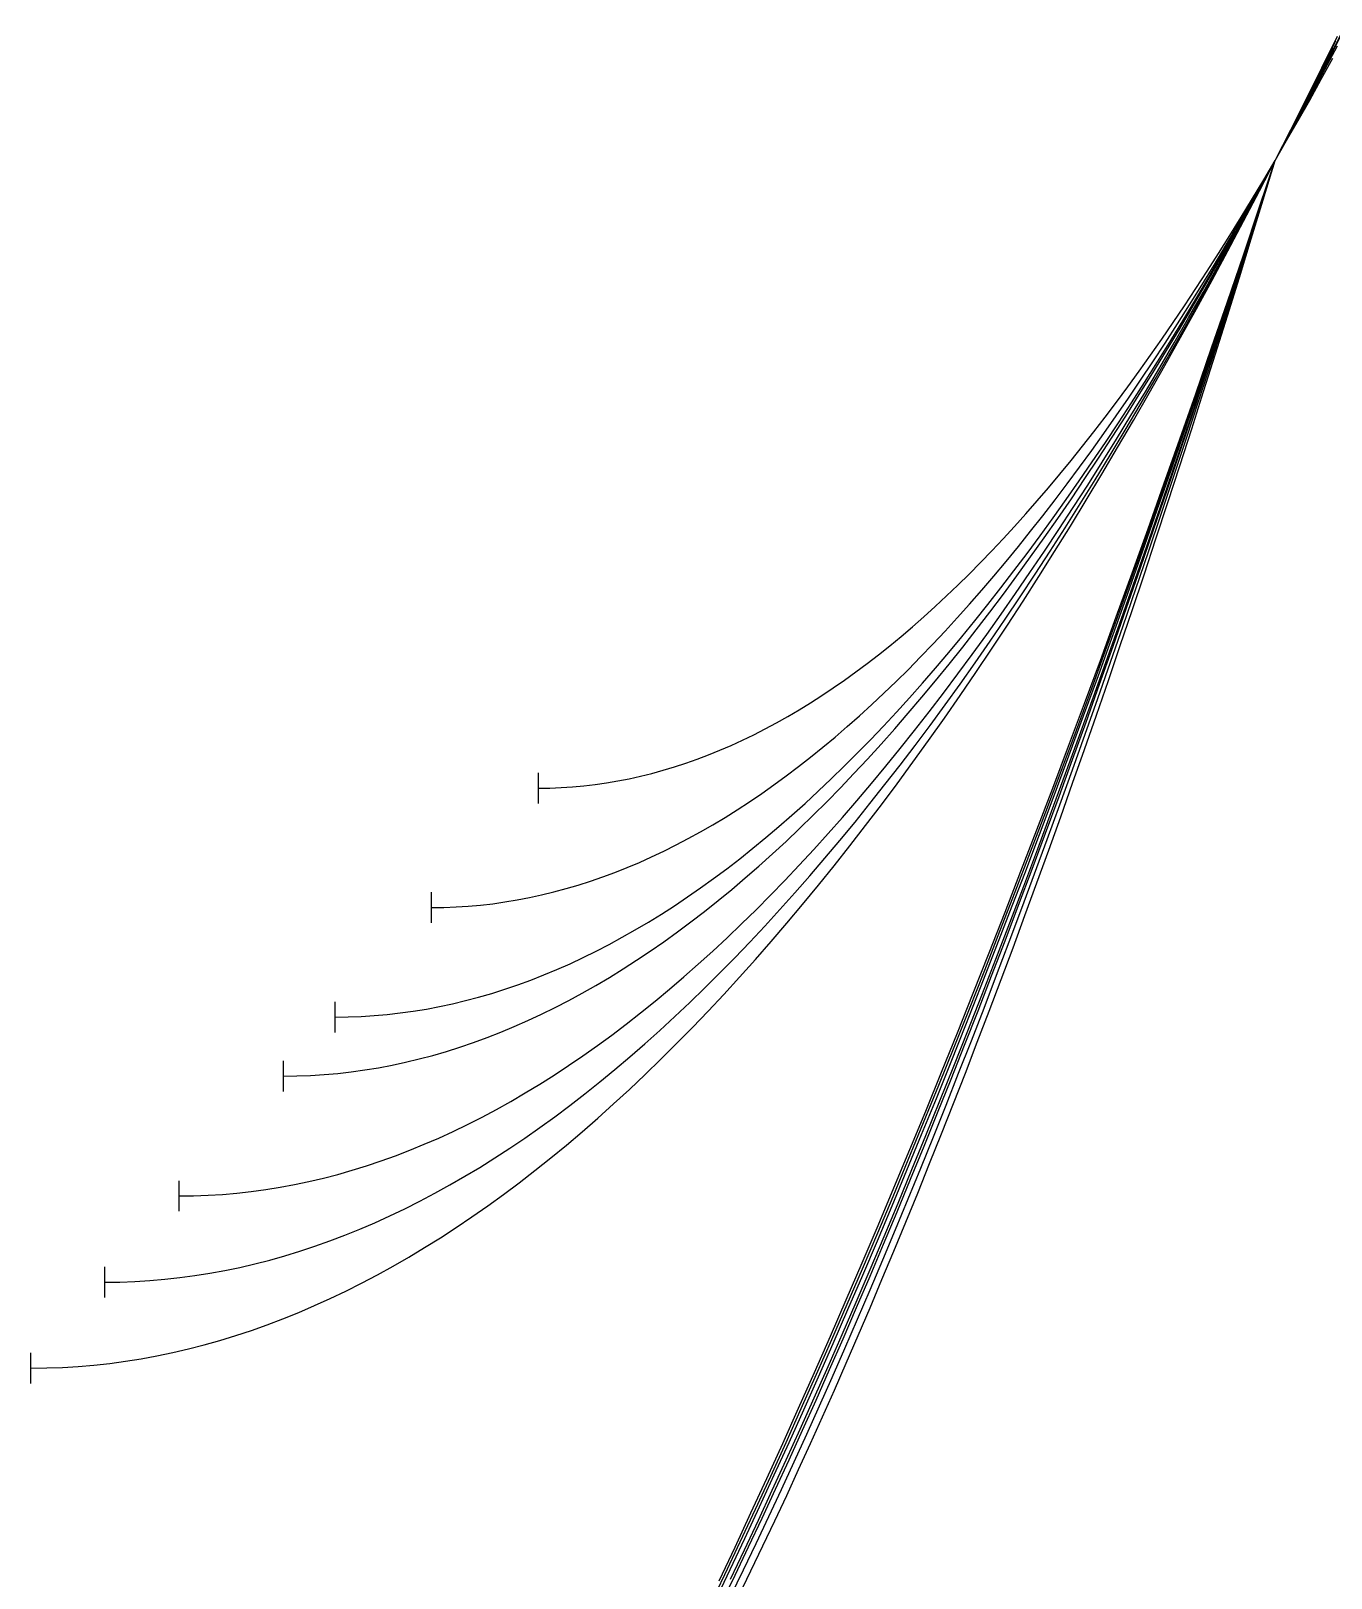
# Model space of a CAD drawing. Header units: metres. Extents: x -87 to 28195, y -4474 to 524.
# Drawn here: x 9423 to 9848, y -1332 to -826 of the extents above; entities that cross this region are included whole.
import ezdxf

# ---------------------------------------------------------------- set-up
doc = ezdxf.new("R2010")
doc.units = ezdxf.units.M
for name, color, linetype in [('CATENARIES_-10_bare', 7, 'Continuous'), ('CATENARIES_-10_ICE', 7, 'Continuous'), ('CATENARIES_-19_bare', 7, 'Continuous'), ('CATENARIES_-19_HEAVY_ICE', 7, 'Continuous'), ('CATENARIES_0', 7, 'Continuous'), ('CATENARIES_0_ICE', 7, 'Continuous'), ('CATENARIES_50_theoretical', 7, 'Continuous')]:
    doc.layers.add(name, color=color, linetype=linetype)

msp = doc.modelspace()

# ---------------------------------------------------------------- linework, layer by layer
at = {"layer": 'CATENARIES_-10_bare'}
msp.add_line((9447.07, -1240.41), (9447.07, -1230.41), dxfattribs=at)
for points in [[(9447.07, -1235.41, 0), (9451.98, -1235.35, 0), (9456.88, -1235.16, 0), (9461.79, -1234.86, 0), (9466.7, -1234.44, 0), (9471.61, -1233.9, 0), (9476.52, -1233.24, 0), (9481.43, -1232.46, 0), (9486.34, -1231.56, 0), (9491.24, -1230.54, 0), (9496.15, -1229.39, 0), (9501.06, -1228.13, 0), (9505.97, -1226.75, 0), (9510.88, -1225.25, 0), (9515.79, -1223.62, 0), (9520.69, -1221.88, 0), (9525.6, -1220.02, 0), (9530.51, -1218.03, 0), (9535.42, -1215.93, 0), (9540.33, -1213.7, 0), (9545.24, -1211.36, 0), (9550.14, -1208.89, 0), (9555.05, -1206.31, 0), (9559.96, -1203.6, 0), (9564.87, -1200.77, 0), (9569.78, -1197.83, 0), (9574.69, -1194.76, 0), (9579.59, -1191.57, 0), (9584.5, -1188.26, 0), (9589.41, -1184.83, 0), (9594.32, -1181.28, 0), (9599.23, -1177.61, 0), (9604.14, -1173.82, 0), (9609.04, -1169.91, 0), (9613.95, -1165.88, 0), (9618.86, -1161.73, 0), (9623.77, -1157.46, 0), (9628.68, -1153.06, 0), (9633.59, -1148.55, 0), (9638.49, -1143.91, 0), (9643.4, -1139.16, 0), (9648.31, -1134.28, 0), (9653.22, -1129.28, 0), (9658.13, -1124.16, 0), (9663.04, -1118.93, 0), (9667.94, -1113.56, 0), (9672.85, -1108.08, 0), (9677.76, -1102.48, 0), (9682.67, -1096.76, 0), (9687.58, -1090.91, 0), (9692.49, -1084.95, 0), (9697.39, -1078.86, 0), (9702.3, -1072.66, 0), (9707.21, -1066.33, 0), (9712.12, -1059.88, 0), (9717.03, -1053.31, 0), (9721.94, -1046.61, 0), (9726.84, -1039.8, 0), (9731.75, -1032.86, 0), (9736.66, -1025.81, 0), (9741.57, -1018.63, 0), (9746.48, -1011.33, 0), (9751.39, -1003.91, 0), (9756.29, -996.37, 0), (9761.2, -988.7, 0), (9766.11, -980.92, 0), (9771.02, -973.01, 0), (9775.93, -964.98, 0), (9780.84, -956.83, 0), (9785.74, -948.55, 0), (9790.65, -940.16, 0), (9795.56, -931.64, 0), (9800.47, -923, 0), (9805.38, -914.24, 0), (9810.29, -905.36, 0), (9815.19, -896.35, 0), (9820.1, -887.22, 0), (9825.01, -877.97, 0), (9829.92, -868.6, 0), (9834.88, -859, 0), (9839.85, -849.27, 0), (9844.81, -839.42, 0), (9849.77, -829.44, 0)], [(9644.92, -1341.39, 0), (9649.92, -1330.93, 0), (9654.92, -1320.33, 0), (9659.92, -1309.61, 0), (9664.92, -1298.76, 0), (9669.92, -1287.78, 0), (9674.92, -1276.67, 0), (9679.92, -1265.44, 0), (9684.92, -1254.08, 0), (9689.92, -1242.59, 0), (9694.92, -1230.97, 0), (9699.92, -1219.22, 0), (9704.92, -1207.35, 0), (9709.92, -1195.34, 0), (9714.92, -1183.21, 0), (9719.92, -1170.95, 0), (9724.92, -1158.57, 0), (9729.92, -1146.05, 0), (9734.92, -1133.4, 0), (9739.92, -1120.63, 0), (9744.92, -1107.73, 0), (9749.92, -1094.7, 0), (9754.92, -1081.54, 0), (9759.92, -1068.25, 0), (9764.92, -1054.83, 0), (9769.92, -1041.28, 0), (9774.92, -1027.6, 0), (9779.92, -1013.8, 0), (9784.92, -999.86, 0), (9789.92, -985.8, 0), (9794.92, -971.6, 0), (9799.92, -957.28, 0), (9804.92, -942.82, 0), (9809.92, -928.24, 0), (9814.92, -913.52, 0), (9819.92, -898.68, 0), (9824.92, -883.7, 0), (9829.92, -868.6, 0)]]:
    msp.add_polyline3d(points, dxfattribs=at)
at = {"layer": 'CATENARIES_-10_ICE'}
msp.add_line((9505.5, -1172.99), (9505.5, -1162.99), dxfattribs=at)
for points in [[(9505.5, -1167.99, 0), (9509.94, -1167.94, 0), (9514.39, -1167.77, 0), (9518.83, -1167.49, 0), (9523.28, -1167.1, 0), (9527.72, -1166.59, 0), (9532.16, -1165.98, 0), (9536.61, -1165.25, 0), (9541.05, -1164.41, 0), (9545.5, -1163.46, 0), (9549.94, -1162.39, 0), (9554.38, -1161.22, 0), (9558.83, -1159.93, 0), (9563.27, -1158.53, 0), (9567.72, -1157.01, 0), (9572.16, -1155.39, 0), (9576.61, -1153.65, 0), (9581.05, -1151.8, 0), (9585.49, -1149.84, 0), (9589.94, -1147.77, 0), (9594.38, -1145.58, 0), (9598.83, -1143.28, 0), (9603.27, -1140.87, 0), (9607.71, -1138.35, 0), (9612.16, -1135.72, 0), (9616.6, -1132.97, 0), (9621.05, -1130.11, 0), (9625.49, -1127.14, 0), (9629.93, -1124.05, 0), (9634.38, -1120.86, 0), (9638.82, -1117.55, 0), (9643.27, -1114.13, 0), (9647.71, -1110.6, 0), (9652.16, -1106.95, 0), (9656.6, -1103.19, 0), (9661.04, -1099.32, 0), (9665.49, -1095.34, 0), (9669.93, -1091.24, 0), (9674.38, -1087.03, 0), (9678.82, -1082.71, 0), (9683.26, -1078.28, 0), (9687.71, -1073.73, 0), (9692.15, -1069.08, 0), (9696.6, -1064.31, 0), (9701.04, -1059.42, 0), (9705.48, -1054.42, 0), (9709.93, -1049.32, 0), (9714.37, -1044.09, 0), (9718.82, -1038.76, 0), (9723.26, -1033.31, 0), (9727.71, -1027.75, 0), (9732.15, -1022.08, 0), (9736.59, -1016.29, 0), (9741.04, -1010.39, 0), (9745.48, -1004.38, 0), (9749.93, -998.25, 0), (9754.37, -992.01, 0), (9758.81, -985.66, 0), (9763.26, -979.19, 0), (9767.7, -972.62, 0), (9772.15, -965.92, 0), (9776.59, -959.12, 0), (9781.03, -952.2, 0), (9785.48, -945.17, 0), (9789.92, -938.02, 0), (9794.37, -930.76, 0), (9798.81, -923.39, 0), (9803.26, -915.91, 0), (9807.7, -908.31, 0), (9812.14, -900.59, 0), (9816.59, -892.76, 0), (9821.03, -884.82, 0), (9825.48, -876.77, 0), (9829.92, -868.6, 0), (9834.34, -860.36, 0), (9838.77, -852, 0), (9843.19, -843.53, 0), (9847.62, -834.94, 0), (9852.04, -826.25, 0)], [(9651.73, -1332.52, 0), (9656.3, -1322.94, 0), (9660.87, -1313.24, 0), (9665.44, -1303.42, 0), (9670.01, -1293.48, 0), (9674.58, -1283.42, 0), (9679.14, -1273.23, 0), (9683.71, -1262.93, 0), (9688.28, -1252.5, 0), (9692.85, -1241.95, 0), (9697.42, -1231.28, 0), (9701.99, -1220.49, 0), (9706.56, -1209.57, 0), (9711.13, -1198.54, 0), (9715.7, -1187.38, 0), (9720.26, -1176.1, 0), (9724.83, -1164.7, 0), (9729.4, -1153.18, 0), (9733.97, -1141.53, 0), (9738.54, -1129.76, 0), (9743.11, -1117.87, 0), (9747.68, -1105.86, 0), (9752.25, -1093.72, 0), (9756.82, -1081.47, 0), (9761.39, -1069.09, 0), (9765.95, -1056.58, 0), (9770.52, -1043.96, 0), (9775.09, -1031.21, 0), (9779.66, -1018.34, 0), (9784.23, -1005.34, 0), (9788.8, -992.22, 0), (9793.37, -978.98, 0), (9797.94, -965.62, 0), (9802.51, -952.13, 0), (9807.08, -938.52, 0), (9811.64, -924.78, 0), (9816.21, -910.92, 0), (9820.78, -896.94, 0), (9825.35, -882.83, 0), (9829.92, -868.6, 0)]]:
    msp.add_polyline3d(points, dxfattribs=at)
at = {"layer": 'CATENARIES_-19_bare'}
msp.add_line((9422.92, -1268.5), (9422.92, -1258.5), dxfattribs=at)
for points in [[(9422.92, -1263.5, 0), (9428.08, -1263.44, 0), (9433.23, -1263.25, 0), (9438.38, -1262.93, 0), (9443.53, -1262.49, 0), (9448.68, -1261.92, 0), (9453.84, -1261.23, 0), (9458.99, -1260.41, 0), (9464.14, -1259.46, 0), (9469.29, -1258.39, 0), (9474.44, -1257.19, 0), (9479.59, -1255.87, 0), (9484.75, -1254.42, 0), (9489.9, -1252.84, 0), (9495.05, -1251.14, 0), (9500.2, -1249.31, 0), (9505.35, -1247.35, 0), (9510.51, -1245.27, 0), (9515.66, -1243.06, 0), (9520.81, -1240.73, 0), (9525.96, -1238.27, 0), (9531.11, -1235.68, 0), (9536.26, -1232.96, 0), (9541.42, -1230.12, 0), (9546.57, -1227.16, 0), (9551.72, -1224.07, 0), (9556.87, -1220.85, 0), (9562.02, -1217.5, 0), (9567.18, -1214.03, 0), (9572.33, -1210.43, 0), (9577.48, -1206.71, 0), (9582.63, -1202.85, 0), (9587.78, -1198.88, 0), (9592.94, -1194.77, 0), (9598.09, -1190.54, 0), (9603.24, -1186.18, 0), (9608.39, -1181.7, 0), (9613.54, -1177.09, 0), (9618.69, -1172.35, 0), (9623.85, -1167.49, 0), (9629, -1162.5, 0), (9634.15, -1157.38, 0), (9639.3, -1152.13, 0), (9644.45, -1146.76, 0), (9649.61, -1141.26, 0), (9654.76, -1135.64, 0), (9659.91, -1129.89, 0), (9665.06, -1124.01, 0), (9670.21, -1118, 0), (9675.36, -1111.87, 0), (9680.52, -1105.61, 0), (9685.67, -1099.22, 0), (9690.82, -1092.71, 0), (9695.97, -1086.07, 0), (9701.12, -1079.3, 0), (9706.28, -1072.4, 0), (9711.43, -1065.38, 0), (9716.58, -1058.23, 0), (9721.73, -1050.95, 0), (9726.88, -1043.54, 0), (9732.03, -1036.01, 0), (9737.19, -1028.35, 0), (9742.34, -1020.56, 0), (9747.49, -1012.65, 0), (9752.64, -1004.6, 0), (9757.79, -996.43, 0), (9762.95, -988.13, 0), (9768.1, -979.71, 0), (9773.25, -971.15, 0), (9778.4, -962.47, 0), (9783.55, -953.66, 0), (9788.71, -944.72, 0), (9793.86, -935.66, 0), (9799.01, -926.46, 0), (9804.16, -917.14, 0), (9809.31, -907.69, 0), (9814.46, -898.11, 0), (9819.62, -888.4, 0), (9824.77, -878.56, 0), (9829.92, -868.6, 0), (9835.01, -858.63, 0), (9840.09, -848.54, 0), (9845.18, -838.33, 0), (9850.27, -827.98, 0)], [(9648.06, -1333.01, 0), (9653.25, -1321.98, 0), (9658.45, -1310.83, 0), (9663.65, -1299.54, 0), (9668.84, -1288.12, 0), (9674.04, -1276.57, 0), (9679.23, -1264.89, 0), (9684.43, -1253.08, 0), (9689.63, -1241.14, 0), (9694.82, -1229.06, 0), (9700.02, -1216.85, 0), (9705.21, -1204.51, 0), (9710.41, -1192.04, 0), (9715.61, -1179.44, 0), (9720.8, -1166.7, 0), (9726, -1153.84, 0), (9731.19, -1140.84, 0), (9736.39, -1127.7, 0), (9741.59, -1114.44, 0), (9746.78, -1101.04, 0), (9751.98, -1087.51, 0), (9757.17, -1073.85, 0), (9762.37, -1060.06, 0), (9767.57, -1046.13, 0), (9772.76, -1032.07, 0), (9777.96, -1017.87, 0), (9783.16, -1003.55, 0), (9788.35, -989.09, 0), (9793.55, -974.49, 0), (9798.74, -959.77, 0), (9803.94, -944.91, 0), (9809.14, -929.91, 0), (9814.33, -914.78, 0), (9819.53, -899.52, 0), (9824.72, -884.13, 0), (9829.92, -868.6, 0)]]:
    msp.add_polyline3d(points, dxfattribs=at)
at = {"layer": 'CATENARIES_-19_HEAVY_ICE'}
msp.add_line((9553.99, -1117.9), (9553.99, -1107.9), dxfattribs=at)
for points in [[(9553.99, -1112.9, 0), (9557.99, -1112.85, 0), (9561.99, -1112.69, 0), (9565.99, -1112.44, 0), (9569.99, -1112.08, 0), (9573.99, -1111.62, 0), (9577.99, -1111.06, 0), (9581.98, -1110.39, 0), (9585.98, -1109.62, 0), (9589.98, -1108.75, 0), (9593.98, -1107.78, 0), (9597.98, -1106.7, 0), (9601.98, -1105.53, 0), (9605.98, -1104.25, 0), (9609.98, -1102.87, 0), (9613.98, -1101.38, 0), (9617.98, -1099.79, 0), (9621.97, -1098.1, 0), (9625.97, -1096.31, 0), (9629.97, -1094.42, 0), (9633.97, -1092.42, 0), (9637.97, -1090.32, 0), (9641.97, -1088.12, 0), (9645.97, -1085.82, 0), (9649.97, -1083.41, 0), (9653.97, -1080.9, 0), (9657.96, -1078.29, 0), (9661.96, -1075.57, 0), (9665.96, -1072.76, 0), (9669.96, -1069.84, 0), (9673.96, -1066.81, 0), (9677.96, -1063.69, 0), (9681.96, -1060.46, 0), (9685.96, -1057.13, 0), (9689.96, -1053.7, 0), (9693.96, -1050.16, 0), (9697.95, -1046.52, 0), (9701.95, -1042.78, 0), (9705.95, -1038.94, 0), (9709.95, -1034.99, 0), (9713.95, -1030.94, 0), (9717.95, -1026.79, 0), (9721.95, -1022.53, 0), (9725.95, -1018.17, 0), (9729.95, -1013.71, 0), (9733.94, -1009.15, 0), (9737.94, -1004.48, 0), (9741.94, -999.71, 0), (9745.94, -994.83, 0), (9749.94, -989.86, 0), (9753.94, -984.78, 0), (9757.94, -979.59, 0), (9761.94, -974.31, 0), (9765.94, -968.92, 0), (9769.94, -963.42, 0), (9773.93, -957.83, 0), (9777.93, -952.13, 0), (9781.93, -946.32, 0), (9785.93, -940.41, 0), (9789.93, -934.4, 0), (9793.93, -928.29, 0), (9797.93, -922.07, 0), (9801.93, -915.75, 0), (9805.93, -909.33, 0), (9809.93, -902.8, 0), (9813.92, -896.17, 0), (9817.92, -889.43, 0), (9821.92, -882.59, 0), (9825.92, -875.65, 0), (9829.92, -868.6, 0), (9833.99, -861.32, 0), (9838.06, -853.93, 0), (9842.13, -846.44, 0), (9846.2, -838.84, 0), (9850.27, -831.12, 0)], [(9651.87, -1337.99, 0), (9656.01, -1329.45, 0), (9660.15, -1320.8, 0), (9664.3, -1312.03, 0), (9668.44, -1303.15, 0), (9672.58, -1294.16, 0), (9676.72, -1285.06, 0), (9680.86, -1275.84, 0), (9685, -1266.51, 0), (9689.14, -1257.07, 0), (9693.28, -1247.52, 0), (9697.42, -1237.85, 0), (9701.56, -1228.07, 0), (9705.7, -1218.18, 0), (9709.84, -1208.17, 0), (9713.98, -1198.06, 0), (9718.12, -1187.83, 0), (9722.26, -1177.48, 0), (9726.4, -1167.02, 0), (9730.55, -1156.45, 0), (9734.69, -1145.77, 0), (9738.83, -1134.97, 0), (9742.97, -1124.06, 0), (9747.11, -1113.04, 0), (9751.25, -1101.9, 0), (9755.39, -1090.65, 0), (9759.53, -1079.29, 0), (9763.67, -1067.81, 0), (9767.81, -1056.22, 0), (9771.95, -1044.51, 0), (9776.09, -1032.69, 0), (9780.23, -1020.75, 0), (9784.37, -1008.7, 0), (9788.51, -996.54, 0), (9792.65, -984.26, 0), (9796.8, -971.87, 0), (9800.94, -959.36, 0), (9805.08, -946.74, 0), (9809.22, -934.01, 0), (9813.36, -921.16, 0), (9817.5, -908.19, 0), (9821.64, -895.11, 0), (9825.78, -881.91, 0), (9829.92, -868.6, 0)]]:
    msp.add_polyline3d(points, dxfattribs=at)
at = {"layer": 'CATENARIES_0'}
msp.add_line((9471.42, -1212.2), (9471.42, -1202.2), dxfattribs=at)
for points in [[(9471.42, -1207.2, 0), (9476.14, -1207.14, 0), (9480.86, -1206.96, 0), (9485.57, -1206.67, 0), (9490.29, -1206.26, 0), (9495.01, -1205.74, 0), (9499.72, -1205.09, 0), (9504.44, -1204.33, 0), (9509.16, -1203.46, 0), (9513.88, -1202.46, 0), (9518.59, -1201.35, 0), (9523.31, -1200.12, 0), (9528.03, -1198.78, 0), (9532.74, -1197.32, 0), (9537.46, -1195.74, 0), (9542.18, -1194.04, 0), (9546.9, -1192.23, 0), (9551.61, -1190.3, 0), (9556.33, -1188.26, 0), (9561.05, -1186.09, 0), (9565.76, -1183.81, 0), (9570.48, -1181.42, 0), (9575.2, -1178.9, 0), (9579.91, -1176.27, 0), (9584.63, -1173.52, 0), (9589.35, -1170.66, 0), (9594.07, -1167.67, 0), (9598.78, -1164.57, 0), (9603.5, -1161.36, 0), (9608.22, -1158.02, 0), (9612.93, -1154.57, 0), (9617.65, -1151, 0), (9622.37, -1147.31, 0), (9627.09, -1143.51, 0), (9631.8, -1139.59, 0), (9636.52, -1135.55, 0), (9641.24, -1131.4, 0), (9645.95, -1127.13, 0), (9650.67, -1122.74, 0), (9655.39, -1118.23, 0), (9660.11, -1113.6, 0), (9664.82, -1108.86, 0), (9669.54, -1104, 0), (9674.26, -1099.02, 0), (9678.97, -1093.93, 0), (9683.69, -1088.72, 0), (9688.41, -1083.39, 0), (9693.12, -1077.94, 0), (9697.84, -1072.37, 0), (9702.56, -1066.69, 0), (9707.28, -1060.89, 0), (9711.99, -1054.97, 0), (9716.71, -1048.93, 0), (9721.43, -1042.78, 0), (9726.14, -1036.51, 0), (9730.86, -1030.12, 0), (9735.58, -1023.61, 0), (9740.3, -1016.98, 0), (9745.01, -1010.24, 0), (9749.73, -1003.38, 0), (9754.45, -996.39, 0), (9759.16, -989.3, 0), (9763.88, -982.08, 0), (9768.6, -974.74, 0), (9773.32, -967.29, 0), (9778.03, -959.72, 0), (9782.75, -952.03, 0), (9787.47, -944.22, 0), (9792.18, -936.29, 0), (9796.9, -928.25, 0), (9801.62, -920.08, 0), (9806.33, -911.8, 0), (9811.05, -903.4, 0), (9815.77, -894.88, 0), (9820.49, -886.24, 0), (9825.2, -877.48, 0), (9829.92, -868.6, 0), (9834.65, -859.57, 0), (9839.39, -850.43, 0), (9844.12, -841.16, 0), (9848.85, -831.78, 0)], [(9646.83, -1339.44, 0), (9651.65, -1329.37, 0), (9656.47, -1319.18, 0), (9661.28, -1308.86, 0), (9666.1, -1298.42, 0), (9670.92, -1287.85, 0), (9675.74, -1277.16, 0), (9680.56, -1266.34, 0), (9685.37, -1255.4, 0), (9690.19, -1244.33, 0), (9695.01, -1233.13, 0), (9699.83, -1221.82, 0), (9704.65, -1210.37, 0), (9709.47, -1198.8, 0), (9714.28, -1187.11, 0), (9719.1, -1175.29, 0), (9723.92, -1163.34, 0), (9728.74, -1151.27, 0), (9733.56, -1139.08, 0), (9738.37, -1126.75, 0), (9743.19, -1114.3, 0), (9748.01, -1101.73, 0), (9752.83, -1089.03, 0), (9757.65, -1076.2, 0), (9762.47, -1063.25, 0), (9767.28, -1050.17, 0), (9772.1, -1036.96, 0), (9776.92, -1023.63, 0), (9781.74, -1010.17, 0), (9786.56, -996.59, 0), (9791.37, -982.87, 0), (9796.19, -969.03, 0), (9801.01, -955.07, 0), (9805.83, -940.98, 0), (9810.65, -926.75, 0), (9815.47, -912.41, 0), (9820.28, -897.93, 0), (9825.1, -883.33, 0), (9829.92, -868.6, 0)]]:
    msp.add_polyline3d(points, dxfattribs=at)
at = {"layer": 'CATENARIES_0_ICE'}
msp.add_line((9522.39, -1153.71), (9522.39, -1143.71), dxfattribs=at)
for points in [[(9522.39, -1148.71, 0), (9526.66, -1148.65, 0), (9530.93, -1148.49, 0), (9535.2, -1148.22, 0), (9539.47, -1147.84, 0), (9543.74, -1147.36, 0), (9548.01, -1146.77, 0), (9552.28, -1146.06, 0), (9556.56, -1145.26, 0), (9560.83, -1144.34, 0), (9565.1, -1143.32, 0), (9569.37, -1142.18, 0), (9573.64, -1140.95, 0), (9577.91, -1139.6, 0), (9582.18, -1138.14, 0), (9586.46, -1136.58, 0), (9590.73, -1134.91, 0), (9595, -1133.13, 0), (9599.27, -1131.24, 0), (9603.54, -1129.25, 0), (9607.81, -1127.15, 0), (9612.08, -1124.94, 0), (9616.35, -1122.62, 0), (9620.63, -1120.19, 0), (9624.9, -1117.66, 0), (9629.17, -1115.02, 0), (9633.44, -1112.27, 0), (9637.71, -1109.41, 0), (9641.98, -1106.44, 0), (9646.25, -1103.37, 0), (9650.53, -1100.19, 0), (9654.8, -1096.9, 0), (9659.07, -1093.5, 0), (9663.34, -1089.99, 0), (9667.61, -1086.38, 0), (9671.88, -1082.65, 0), (9676.15, -1078.82, 0), (9680.42, -1074.88, 0), (9684.7, -1070.84, 0), (9688.97, -1066.68, 0), (9693.24, -1062.42, 0), (9697.51, -1058.04, 0), (9701.78, -1053.56, 0), (9706.05, -1048.98, 0), (9710.32, -1044.28, 0), (9714.59, -1039.47, 0), (9718.87, -1034.56, 0), (9723.14, -1029.54, 0), (9727.41, -1024.4, 0), (9731.68, -1019.16, 0), (9735.95, -1013.82, 0), (9740.22, -1008.36, 0), (9744.49, -1002.79, 0), (9748.77, -997.12, 0), (9753.04, -991.34, 0), (9757.31, -985.44, 0), (9761.58, -979.44, 0), (9765.85, -973.33, 0), (9770.12, -967.11, 0), (9774.39, -960.79, 0), (9778.66, -954.35, 0), (9782.94, -947.81, 0), (9787.21, -941.15, 0), (9791.48, -934.39, 0), (9795.75, -927.52, 0), (9800.02, -920.53, 0), (9804.29, -913.44, 0), (9808.56, -906.24, 0), (9812.83, -898.93, 0), (9817.11, -891.51, 0), (9821.38, -883.99, 0), (9825.65, -876.35, 0), (9829.92, -868.6, 0), (9834.25, -860.63, 0), (9838.58, -852.56, 0), (9842.91, -844.37, 0), (9847.24, -836.06, 0), (9851.57, -827.65, 0)], [(9648.84, -1340.35, 0), (9653.25, -1331.21, 0), (9657.67, -1321.96, 0), (9662.09, -1312.59, 0), (9666.5, -1303.1, 0), (9670.92, -1293.5, 0), (9675.34, -1283.78, 0), (9679.75, -1273.94, 0), (9684.17, -1263.98, 0), (9688.59, -1253.9, 0), (9693, -1243.7, 0), (9697.42, -1233.39, 0), (9701.84, -1222.96, 0), (9706.25, -1212.41, 0), (9710.67, -1201.74, 0), (9715.09, -1190.95, 0), (9719.5, -1180.05, 0), (9723.92, -1169.02, 0), (9728.34, -1157.88, 0), (9732.75, -1146.62, 0), (9737.17, -1135.23, 0), (9741.59, -1123.73, 0), (9746, -1112.11, 0), (9750.42, -1100.37, 0), (9754.84, -1088.52, 0), (9759.25, -1076.54, 0), (9763.67, -1064.44, 0), (9768.09, -1052.23, 0), (9772.5, -1039.89, 0), (9776.92, -1027.43, 0), (9781.34, -1014.86, 0), (9785.75, -1002.16, 0), (9790.17, -989.35, 0), (9794.59, -976.41, 0), (9799, -963.36, 0), (9803.42, -950.18, 0), (9807.84, -936.89, 0), (9812.25, -923.47, 0), (9816.67, -909.93, 0), (9821.09, -896.28, 0), (9825.5, -882.5, 0), (9829.92, -868.6, 0)]]:
    msp.add_polyline3d(points, dxfattribs=at)
at = {"layer": 'CATENARIES_50_theoretical'}
msp.add_line((9588.93, -1078.87), (9588.93, -1068.87), dxfattribs=at)
for points in [[(9588.93, -1073.87, 0), (9592.64, -1073.82, 0), (9596.35, -1073.68, 0), (9600.06, -1073.43, 0), (9603.76, -1073.09, 0), (9607.47, -1072.66, 0), (9611.18, -1072.13, 0), (9614.89, -1071.5, 0), (9618.59, -1070.77, 0), (9622.3, -1069.94, 0), (9626.01, -1069.02, 0), (9629.72, -1068.01, 0), (9633.42, -1066.89, 0), (9637.13, -1065.68, 0), (9640.84, -1064.37, 0), (9644.55, -1062.96, 0), (9648.25, -1061.46, 0), (9651.96, -1059.86, 0), (9655.67, -1058.16, 0), (9659.38, -1056.37, 0), (9663.08, -1054.48, 0), (9666.79, -1052.49, 0), (9670.5, -1050.41, 0), (9674.21, -1048.22, 0), (9677.91, -1045.94, 0), (9681.62, -1043.57, 0), (9685.33, -1041.09, 0), (9689.04, -1038.52, 0), (9692.74, -1035.85, 0), (9696.45, -1033.09, 0), (9700.16, -1030.23, 0), (9703.87, -1027.27, 0), (9707.57, -1024.21, 0), (9711.28, -1021.06, 0), (9714.99, -1017.8, 0), (9718.7, -1014.46, 0), (9722.4, -1011.01, 0), (9726.11, -1007.47, 0), (9729.82, -1003.82, 0), (9733.53, -1000.09, 0), (9737.23, -996.25, 0), (9740.94, -992.32, 0), (9744.65, -988.29, 0), (9748.36, -984.16, 0), (9752.06, -979.93, 0), (9755.77, -975.61, 0), (9759.48, -971.19, 0), (9763.19, -966.67, 0), (9766.89, -962.05, 0), (9770.6, -957.34, 0), (9774.31, -952.53, 0), (9778.02, -947.62, 0), (9781.72, -942.61, 0), (9785.43, -937.51, 0), (9789.14, -932.3, 0), (9792.85, -927, 0), (9796.55, -921.6, 0), (9800.26, -916.11, 0), (9803.97, -910.51, 0), (9807.68, -904.82, 0), (9811.38, -899.03, 0), (9815.09, -893.14, 0), (9818.8, -887.15, 0), (9822.51, -881.07, 0), (9826.21, -874.88, 0), (9829.92, -868.6, 0), (9833.69, -862.11, 0), (9837.46, -855.53, 0), (9841.23, -848.84, 0), (9844.99, -842.04, 0), (9848.76, -835.15, 0)], [(9654.55, -1337.73, 0), (9658.45, -1329.73, 0), (9662.35, -1321.62, 0), (9666.24, -1313.41, 0), (9670.14, -1305.08, 0), (9674.04, -1296.65, 0), (9677.93, -1288.1, 0), (9681.83, -1279.45, 0), (9685.73, -1270.69, 0), (9689.63, -1261.81, 0), (9693.52, -1252.83, 0), (9697.42, -1243.73, 0), (9701.32, -1234.53, 0), (9705.21, -1225.22, 0), (9709.11, -1215.79, 0), (9713.01, -1206.26, 0), (9716.91, -1196.62, 0), (9720.8, -1186.86, 0), (9724.7, -1177, 0), (9728.6, -1167.02, 0), (9732.49, -1156.93, 0), (9736.39, -1146.74, 0), (9740.29, -1136.43, 0), (9744.18, -1126.01, 0), (9748.08, -1115.48, 0), (9751.98, -1104.84, 0), (9755.88, -1094.09, 0), (9759.77, -1083.23, 0), (9763.67, -1072.25, 0), (9767.57, -1061.17, 0), (9771.46, -1049.97, 0), (9775.36, -1038.67, 0), (9779.26, -1027.25, 0), (9783.16, -1015.71, 0), (9787.05, -1004.07, 0), (9790.95, -992.32, 0), (9794.85, -980.45, 0), (9798.74, -968.47, 0), (9802.64, -956.38, 0), (9806.54, -944.18, 0), (9810.43, -931.86, 0), (9814.33, -919.44, 0), (9818.23, -906.9, 0), (9822.13, -894.24, 0), (9826.02, -881.48, 0), (9829.92, -868.6, 0)]]:
    msp.add_polyline3d(points, dxfattribs=at)

doc.saveas('drawing.dxf')
